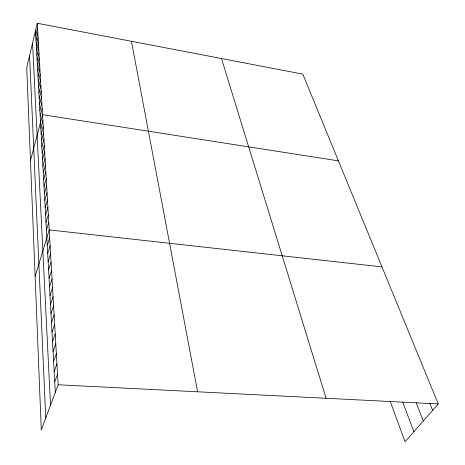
<?xml version="1.0" encoding="UTF-8"?>
<svg xmlns="http://www.w3.org/2000/svg" width="465" height="465" viewBox="0 0 465 465"><rect width="100%" height="100%" fill="white"/><g stroke="black" fill="none" stroke-linecap="round" stroke-linejoin="round"><path stroke-width="0.7" d="M37.252 23.25L26.749 67.506L41.286 429.974L58.16 384.764L37.252 23.25L302.785 74.104L438.251 403.934L405.038 441.75L390.205 401.318M35.759 35.45L37.531 28.034M36.026 40.321L37.81 32.887M36.299 45.262L38.095 37.805M36.572 50.267L38.386 42.797M36.851 55.347L38.676 47.854M37.13 60.497L38.973 52.987M37.415 65.722L39.275 58.195M37.706 71.023L39.577 63.473M38.002 76.394L39.891 68.832M38.299 81.852L40.205 74.272M38.601 87.385L40.525 79.788M38.909 93.006L40.844 85.386M39.223 98.708L41.176 91.07M39.537 104.491L41.507 96.842M39.862 110.368L41.85 102.701M40.188 116.331L42.193 108.653M30.481 160.565L42.542 114.692L338.421 160.867M40.844 128.357L42.885 120.65M41.176 134.42L43.233 126.695M41.513 140.57L43.588 132.833M41.856 146.818L43.948 139.064M42.199 153.159L44.315 145.4M42.553 159.605L44.687 151.828M42.914 166.144L45.064 158.362M43.274 172.794L45.448 164.999M43.646 179.554L45.843 171.748M44.018 186.413L46.238 178.601M44.402 193.394L46.639 185.57M44.791 200.485L47.052 192.65M45.186 207.692L47.465 199.851M45.587 215.022L47.889 207.175M45.994 222.473L48.319 214.621M46.407 230.053L48.761 222.2M35.131 276.472L49.203 229.902L381.968 266.893M47.261 245.601L49.656 237.743M47.697 253.576L50.121 245.723M48.139 261.696L50.586 253.838M48.593 269.962L51.069 262.103M49.052 278.372L51.551 270.52M49.523 286.934L52.045 279.087M49.999 295.653L52.551 287.806M50.482 304.529L53.068 296.693M50.976 313.573L53.591 305.749M51.481 322.786L54.126 314.974M51.993 332.173L54.667 324.372M52.516 341.74L55.219 333.951M53.051 351.488L55.788 343.716M53.597 361.427L56.364 353.679M54.149 371.564L56.951 363.833M54.719 381.899L57.55 374.197M58.16 384.764L438.251 403.934M429.753 403.132L432.648 410.31M416.227 402.928L423.278 420.982M402.771 402.272L413.897 431.665M221.48 58.532L326.081 398.278M131.438 41.286L197.602 391.797M35.497 30.644L55.294 392.448M32.544 43.076L50.516 405.242M29.574 55.608L45.756 417.994"/></g></svg>
